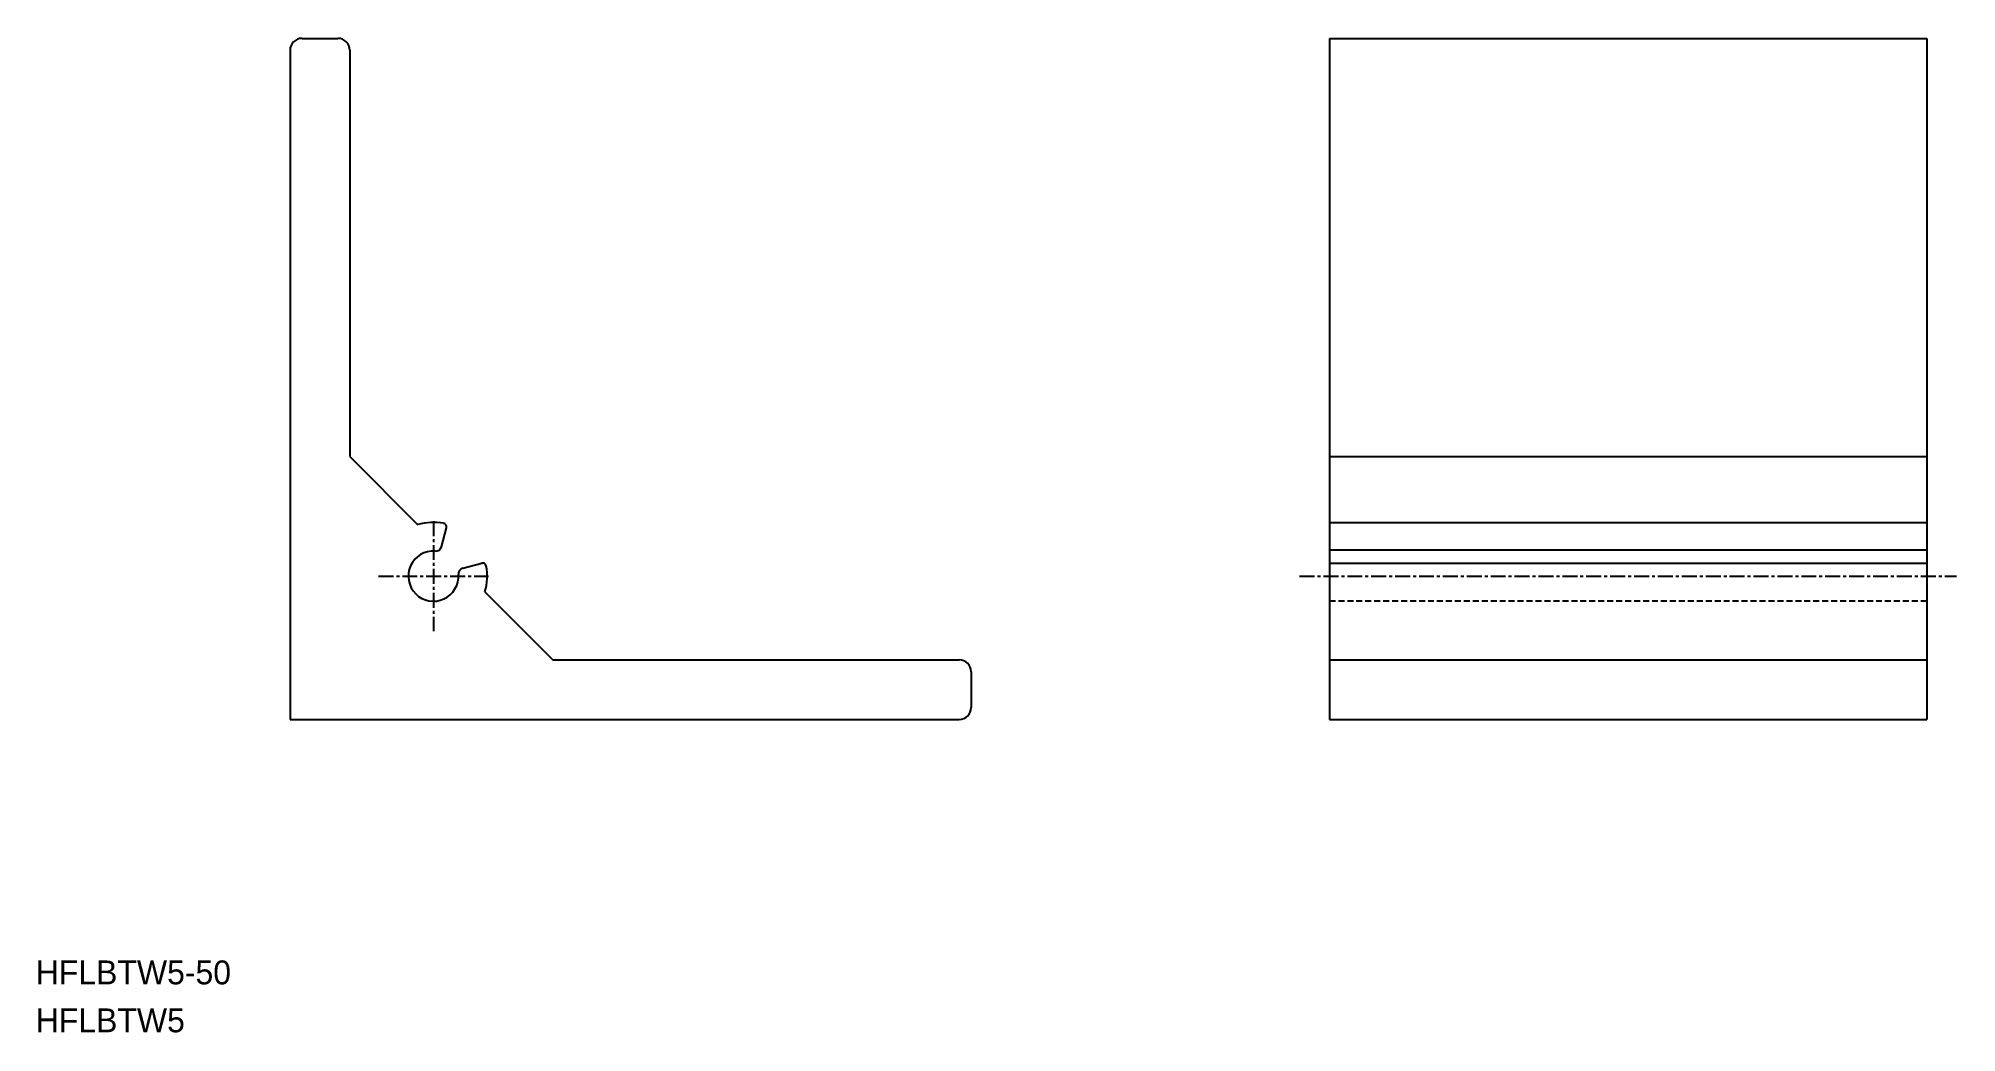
# Model space of a CAD drawing. Extents: x 0 to 161, y 0 to 83.
import ezdxf

# ---------------------------------------------------------------- set-up
doc = ezdxf.new("R2010")
doc.units = 0
doc.linetypes.add('CENTER', pattern=[2, 1.25, -0.25, 0.25, -0.25])
doc.linetypes.add('DASHED', pattern=[0.75, 0.5, -0.25])
doc.layers.get('0').update_dxf_attribs({"linetype": 'CONTINUOUS'})
doc.layers.add('CENTER', color=1, linetype='CENTER')

msp = doc.modelspace()

# ---------------------------------------------------------------- linework, layer by layer
at = {"color": 7, "linetype": 'CONTINUOUS'}
for p, q in [((21.29, 82.17), (21.29, 26.17)), ((22.29, 83.17), (25.29, 83.17)), ((26.29, 82.17), (26.29, 48.17)), ((108.29, 83.17), (108.29, 26.17)), ((108.29, 83.17), (158.29, 83.17)), ((158.29, 83.17), (158.29, 26.17)), ((26.29, 48.17), (31.98, 42.47)), ((108.29, 48.17), (158.29, 48.17)), ((33.95, 40.63), (34.37, 42.21)), ((108.29, 42.67), (158.29, 42.67)), ((158.29, 40.35), (108.29, 40.35)), ((35.75, 38.83), (37.34, 39.25)), ((108.29, 39.25), (158.29, 39.25)), ((37.59, 36.86), (43.29, 31.17)), ((43.29, 31.17), (77.29, 31.17)), ((108.29, 31.17), (158.29, 31.17)), ((78.29, 30.17), (78.29, 27.17)), ((21.29, 26.17), (77.29, 26.17)), ((108.29, 26.17), (158.29, 26.17))]:
    msp.add_line(p, q, dxfattribs=at)
at = {"color": 3, "linetype": 'DASHED'}
msp.add_line((158.29, 36.07), (108.29, 36.07), dxfattribs=at)
at = {"color": 7, "linetype": 'CONTINUOUS'}
for centre, radius, start, end in [((22.29, 82.17), 1, 90, 180), ((25.29, 82.17), 1, 0, 90), ((33.29, 38.17), 4.5, 79.0958, 106.8745), ((34.08, 42.29), 0.3, 345, 79.0956), ((33.29, 38.17), 2.1, 86.0871, 3.9122), ((33.47, 40.76), 0.5, 266.0871, 345), ((35.88, 38.34), 0.5, 105, 183.9122), ((37.41, 38.96), 0.3, 10.9038, 105.0002), ((33.29, 38.17), 4.5, 343.1255, 10.9038), ((77.29, 30.17), 1, 0, 90), ((77.29, 27.17), 1, 270, 0)]:
    msp.add_arc(centre, radius, start, end, dxfattribs=at)
at = {"layer": 'CENTER', "color": 1, "linetype": 'CENTER'}
for p, q in [((33.29, 42.77), (33.29, 33.57)), ((28.69, 38.17), (37.89, 38.17)), ((105.79, 38.17), (160.79, 38.17))]:
    msp.add_line(p, q, dxfattribs=at)

# ---------------------------------------------------------------- texts
at = {"color": 7, "linetype": 'CONTINUOUS'}
for s, p in [('HFLBTW5-50', (0, 4.01)), ('HFLBTW5', (0, 0))]:
    msp.add_text(s, height=2, dxfattribs=at).set_placement(p)

doc.saveas('drawing.dxf')
